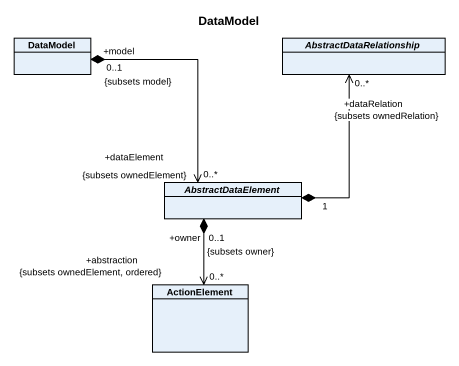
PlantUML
@startuml
title DataModel
hide circle
hide empty members
class DataModel
abstract class AbstractDataRelationship
abstract class AbstractDataElement
class ActionElement
DataModel "+model\n0..1\n{subsets model}" *--> "+dataElement\n0..*\n{subsets ownedElement}" AbstractDataElement
AbstractDataElement "1" *-up-> "+dataRelation\n0..*\n{subsets ownedRelation}" AbstractDataRelationship
AbstractDataElement "+owner\n0..1\n{subsets owner}" *--> "+abstraction\n0..*\n{subsets ownedElement, ordered}" ActionElement
@enduml
